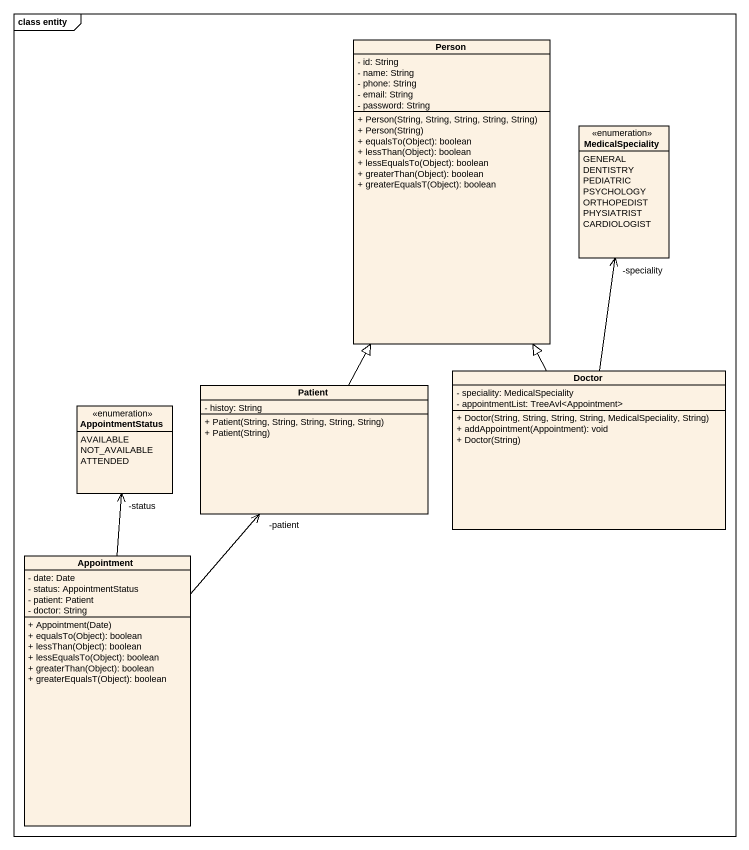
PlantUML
@startuml
mainframe class entity
hide circle
hide empty members
skinparam classAttributeIconSize 0
class "Person" as Person_ {
  - id: String
  - name: String
  - phone: String
  - email: String
  - password: String
  + Person(String, String, String, String, String)
  + Person(String)
  + equalsTo(Object): boolean
  + lessThan(Object): boolean
  + lessEqualsTo(Object): boolean
  + greaterThan(Object): boolean
  + greaterEqualsT(Object): boolean
}
enum MedicalSpeciality {
  GENERAL
  DENTISTRY
  PEDIATRIC
  PSYCHOLOGY
  ORTHOPEDIST
  PHYSIATRIST
  CARDIOLOGIST
}
class Patient {
  - histoy: String
  + Patient(String, String, String, String, String)
  + Patient(String)
}
class Doctor {
  - speciality: MedicalSpeciality
  - appointmentList: TreeAvl<Appointment>
  + Doctor(String, String, String, String, MedicalSpeciality, String)
  + addAppointment(Appointment): void
  + Doctor(String)
}
enum AppointmentStatus {
  AVAILABLE
  NOT_AVAILABLE
  ATTENDED
}
class Appointment {
  - date: Date
  - status: AppointmentStatus
  - patient: Patient
  - doctor: String
  + Appointment(Date)
  + equalsTo(Object): boolean
  + lessThan(Object): boolean
  + lessEqualsTo(Object): boolean
  + greaterThan(Object): boolean
  + greaterEqualsT(Object): boolean
}
Patient -up-|> Person_
Doctor -up-|> Person_
Doctor -up-> "-speciality" MedicalSpeciality
Appointment -up-> "-patient" Patient
Appointment -up-> "-status" AppointmentStatus
@enduml
